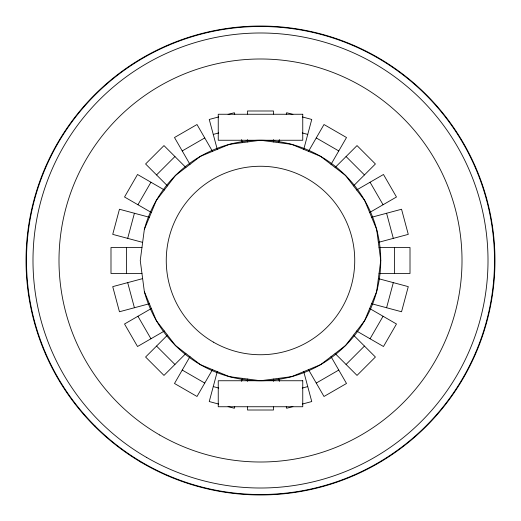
<?xml version="1.0" encoding="UTF-8"?>
<svg xmlns="http://www.w3.org/2000/svg" width="521" height="521" viewBox="0 0 521 521"><rect width="100%" height="100%" fill="white"/><g stroke="black" fill="none" stroke-linecap="round" stroke-linejoin="round"><path stroke-width="0.78" d="M259.738 140.357L229.377 144.35L200.377 156.365L175.473 175.473L156.365 200.377L144.35 229.377L140.253 260.5L144.35 291.623L156.365 320.623L175.473 345.527L200.377 364.635L229.377 376.65L259.738 380.643M127.684 238.371L134.411 213.258M217.264 371.629L209.247 401.548L218.664 404.068M278.624 142.643L279.425 139.648M286.237 114.223L286.635 112.725L292.919 114.405M234.763 406.777L234.365 408.275L228.081 406.595M241.575 381.352L242.376 378.357M303.736 149.371L311.753 119.452L302.336 116.932M386.589 307.742L393.316 282.629M137.935 204.746L150.934 182.233M189.976 356.651L174.489 383.476L197.003 396.474L212.49 369.656M308.51 151.344L323.997 124.526L346.511 137.524L331.024 164.349M370.066 338.767L383.065 316.254M156.541 174.926L174.926 156.541M167.488 335.12L145.593 357.022L163.978 375.407L185.88 353.512M335.12 167.488L357.022 145.593L375.407 163.978L353.512 185.88M346.074 364.459L364.459 346.074M182.233 150.934L204.746 137.935M151.344 308.51L124.526 323.997L137.524 346.511L164.349 331.024M356.651 189.976L383.476 174.489L396.474 197.003L369.656 212.49M316.254 383.065L338.767 370.066M218.664 116.932L209.247 119.452L217.264 149.371M228.081 114.405L234.365 112.725L234.763 114.223M213.258 134.411L218.748 132.94M142.643 278.624L112.725 286.635L119.452 311.753L149.371 303.736M371.629 217.264L401.548 209.247L408.275 234.365L378.357 242.376M302.252 388.06L307.742 386.589M292.919 406.595L286.635 408.275L286.237 406.777M302.336 404.068L311.753 401.548L303.736 371.629M261.262 380.643L291.623 376.65L320.623 364.635L345.527 345.527L364.635 320.623L376.65 291.623L380.747 260.5L376.65 229.377L364.635 200.377L345.527 175.473L320.623 156.365L291.623 144.35L261.262 140.357M141.966 247.501L110.993 247.501L110.993 273.499L141.966 273.499M379.034 247.501L410.007 247.501L410.007 273.499L379.034 273.499M302.252 132.94L307.742 134.411M149.371 217.264L119.452 209.247L112.725 234.365L142.643 242.376M378.357 278.624L408.275 286.635L401.548 311.753L371.629 303.736M213.258 386.589L218.748 388.06M316.254 137.935L338.767 150.934M164.349 189.976L137.524 174.489L124.526 197.003L151.344 212.49M369.656 308.51L396.474 323.997L383.476 346.511L356.651 331.024M182.233 370.066L204.746 383.065M346.074 156.541L364.459 174.926M185.88 167.488L163.978 145.593L145.593 163.978L167.488 185.88M353.512 335.12L375.407 357.022L357.022 375.407L335.12 353.512M156.541 346.074L174.926 364.459M370.066 182.233L383.065 204.746M212.49 151.344L197.003 124.526L174.489 137.524L189.976 164.349M331.024 356.651L346.511 383.476L323.997 396.474L308.51 369.656M137.935 316.254L150.934 338.767M386.589 213.258L393.316 238.371M241.575 139.648L242.376 142.643M278.624 378.357L279.425 381.352M127.684 282.629L134.411 307.742M394.521 247.501L394.521 273.499M273.499 114.092L273.499 110.993L247.501 110.993L247.501 114.092M273.499 139.641L273.499 141.966M273.499 379.034L273.499 381.359M273.499 406.908L273.499 410.007L247.501 410.007L247.501 406.908M247.501 139.641L247.501 141.966M247.501 379.034L247.501 381.359M126.479 247.501L126.479 273.499M144.35 229.377A120.247 120.247 0 0 1 329.467 161.998A120.247 120.247 0 0 1 329.467 359.002A120.247 120.247 0 0 1 144.35 291.623M302.753 114.255L218.247 114.255L218.247 140.253L302.753 140.253L302.753 114.255M302.753 380.747L218.247 380.747L218.247 406.745L302.753 406.745L302.753 380.747M159.745 435.009A201.51 201.51 0 0 0 462.01 260.5A201.51 201.51 0 0 0 159.745 85.991A201.51 201.51 0 0 0 159.745 435.009M146.746 457.529A227.508 227.508 0 0 0 488.008 260.5A227.508 227.508 0 0 0 146.746 63.471A227.508 227.508 0 0 0 146.746 457.529M95.03 425.97A234.007 234.007 0 0 0 486.536 321.066A234.007 234.007 0 0 0 199.934 34.464A234.007 234.007 0 0 0 95.03 425.97M213.382 342.115A94.236 94.236 0 0 0 354.736 260.5A94.236 94.236 0 0 0 213.382 178.885A94.236 94.236 0 0 0 213.382 342.115M140.996 462.225A234.463 234.463 0 0 0 494.95 263.131A234.463 234.463 0 0 0 145.554 56.144A234.463 234.463 0 0 0 140.996 462.225"/></g></svg>
